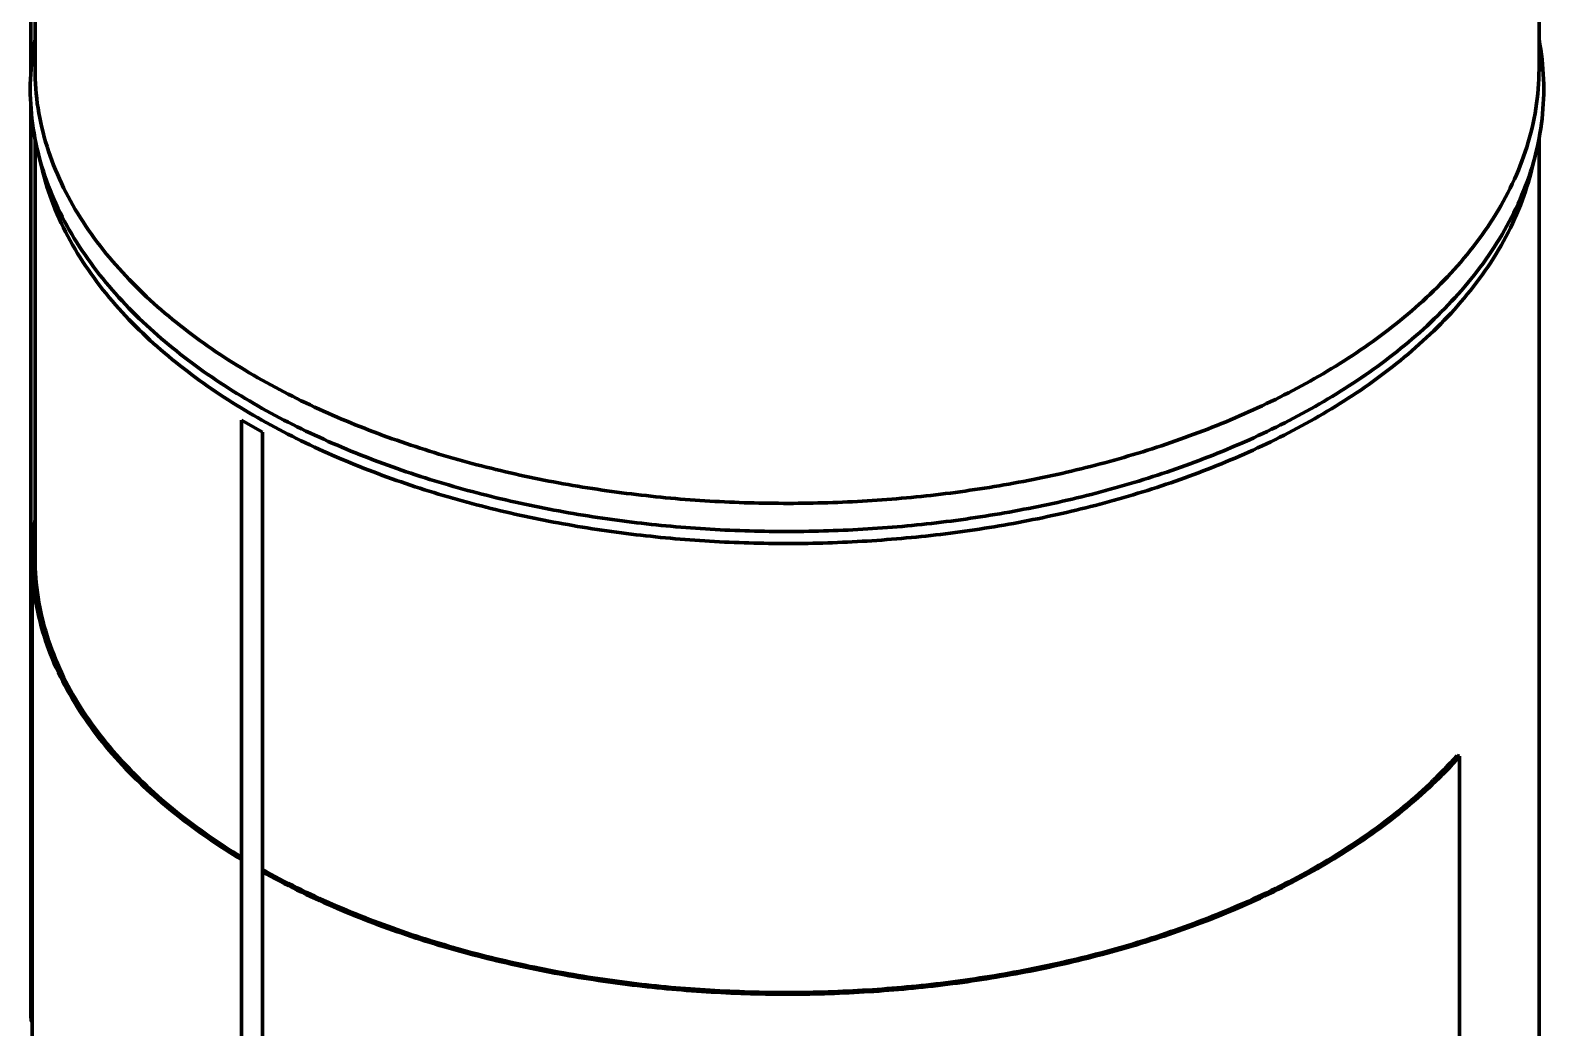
# Model space of a CAD drawing. Header units: millimetres. Extents: x 0 to 2382, y 0 to 420.
# Drawn here: x 318.13 to 348.92, y 85.91 to 106.2 of the extents above; entities that cross this region are included whole.
import ezdxf

# ---------------------------------------------------------------- set-up
doc = ezdxf.new("R2010")
doc.units = ezdxf.units.MM
doc.layers.add('01-VISIBLE', color=7, linetype='CONTINUOUS', lineweight=70)

msp = doc.modelspace()

# ---------------------------------------------------------------- linework, layer by layer
at = {"layer": '01-VISIBLE'}
for p, q in [((318.138, 119.585), (318.138, 105.309)), ((318.226, 105.409), (318.226, 106.388)), ((348.826, 105.409), (348.826, 106.388)), ((318.138, 104.694), (318.138, 86.182)), ((318.226, 95.459), (318.226, 103.993)), ((348.826, 71.278), (348.826, 103.993)), ((322.427, 65.683), (322.427, 98.266)), ((322.427, 98.266), (322.851, 98.021)), ((322.851, 65.446), (322.851, 98.021)), ((318.166, 72.061), (318.166, 95.459)), ((347.158, 91.448), (347.211, 91.433)), ((347.211, 68.035), (347.211, 91.433))]:
    msp.add_line(p, q, dxfattribs=at)
for points in [[(318.226, 106.008), (318.207, 105.908), (318.191, 105.808), (318.177, 105.708), (318.164, 105.607), (318.154, 105.507), (318.145, 105.406), (318.138, 105.304), (318.133, 105.203), (318.13, 105.102), (318.13, 105)], [(348.922, 105), (348.921, 105.102), (348.918, 105.203), (348.913, 105.304), (348.906, 105.405), (348.897, 105.506), (348.887, 105.607), (348.874, 105.708), (348.86, 105.808), (348.844, 105.908), (348.826, 106.008)], [(318.226, 105.409), (318.226, 105.308), (318.229, 105.208), (318.234, 105.108), (318.241, 105.008), (318.25, 104.909), (318.261, 104.809), (318.273, 104.71), (318.288, 104.611), (318.305, 104.512), (318.323, 104.414), (318.343, 104.315), (318.365, 104.218), (318.389, 104.121), (318.415, 104.024), (318.442, 103.927), (318.471, 103.832), (318.502, 103.736), (318.535, 103.642), (318.569, 103.548), (318.605, 103.454), (318.642, 103.361), (318.681, 103.269), (318.722, 103.177), (318.764, 103.086), (318.807, 102.996), (318.852, 102.907), (318.898, 102.818), (318.946, 102.73), (318.995, 102.643), (319.045, 102.556), (319.097, 102.47), (319.15, 102.385), (319.204, 102.301), (319.259, 102.217), (319.315, 102.134), (319.373, 102.053), (319.431, 101.971), (319.491, 101.891), (319.552, 101.811), (319.613, 101.732), (319.676, 101.654), (319.74, 101.577), (319.804, 101.5), (319.87, 101.425), (319.936, 101.35), (320.004, 101.276), (320.072, 101.202), (320.141, 101.13), (320.21, 101.058), (320.281, 100.986), (320.352, 100.916), (320.424, 100.846), (320.497, 100.778), (320.57, 100.709), (320.644, 100.642), (320.719, 100.575), (320.794, 100.51), (320.87, 100.444), (320.947, 100.38), (321.024, 100.316), (321.102, 100.253), (321.18, 100.191), (321.259, 100.129), (321.338, 100.068), (321.418, 100.008), (321.499, 99.948), (321.58, 99.889), (321.661, 99.831), (321.743, 99.773), (321.826, 99.716), (321.908, 99.66), (321.992, 99.605), (322.075, 99.55), (322.159, 99.495), (322.244, 99.442), (322.329, 99.388), (322.414, 99.336), (322.5, 99.284), (322.586, 99.233), (322.672, 99.182), (322.759, 99.132), (322.846, 99.083), (322.934, 99.034), (323.021, 98.986), (323.109, 98.938), (323.198, 98.891), (323.287, 98.845), (323.376, 98.799), (323.465, 98.753), (323.554, 98.709), (323.644, 98.664), (323.734, 98.621), (323.825, 98.578), (323.915, 98.535), (324.006, 98.493), (324.097, 98.452), (324.189, 98.411), (324.28, 98.37), (324.372, 98.33), (324.464, 98.291), (324.557, 98.252), (324.649, 98.214), (324.742, 98.176), (324.835, 98.139), (324.928, 98.102), (325.021, 98.065), (325.115, 98.03), (325.208, 97.994), (325.302, 97.959), (325.396, 97.925), (325.491, 97.891), (325.585, 97.858), (325.68, 97.825), (325.774, 97.793), (325.869, 97.761), (325.964, 97.729), (326.059, 97.698), (326.155, 97.668), (326.25, 97.638), (326.346, 97.608), (326.442, 97.579), (326.538, 97.55), (326.634, 97.522), (326.73, 97.494), (326.826, 97.467), (326.923, 97.44), (327.019, 97.414), (327.116, 97.388), (327.213, 97.362), (327.31, 97.337), (327.407, 97.312), (327.504, 97.288), (327.601, 97.264), (327.699, 97.241), (327.796, 97.218), (327.894, 97.195), (327.991, 97.173), (328.089, 97.152), (328.187, 97.13), (328.285, 97.109), (328.383, 97.089), (328.481, 97.069), (328.579, 97.049), (328.678, 97.03), (328.776, 97.012), (328.874, 96.993), (328.973, 96.975), (329.072, 96.958), (329.17, 96.941), (329.269, 96.924), (329.368, 96.908), (329.467, 96.892), (329.566, 96.876), (329.665, 96.861), (329.764, 96.846), (329.863, 96.832), (329.962, 96.818), (330.061, 96.805), (330.16, 96.791), (330.26, 96.779), (330.359, 96.766), (330.458, 96.754), (330.558, 96.743), (330.657, 96.732), (330.757, 96.721), (330.857, 96.711), (330.956, 96.701), (331.056, 96.691), (331.156, 96.682), (331.255, 96.673), (331.355, 96.664), (331.455, 96.656), (331.555, 96.649), (331.655, 96.641), (331.755, 96.634), (331.854, 96.628), (331.954, 96.622), (332.054, 96.616), (332.154, 96.611), (332.254, 96.606), (332.354, 96.601), (332.454, 96.597), (332.555, 96.593), (332.655, 96.589), (332.755, 96.586), (332.855, 96.584), (332.955, 96.581), (333.055, 96.579), (333.155, 96.578), (333.255, 96.576), (333.355, 96.576), (333.456, 96.575), (333.556, 96.575), (333.656, 96.575), (333.756, 96.576), (333.856, 96.577), (333.956, 96.579), (334.056, 96.58), (334.156, 96.583), (334.257, 96.585), (334.357, 96.588), (334.457, 96.591), (334.557, 96.595), (334.657, 96.599), (334.757, 96.604), (334.857, 96.609), (334.957, 96.614), (335.057, 96.619), (335.157, 96.625), (335.257, 96.632), (335.357, 96.639), (335.457, 96.646), (335.556, 96.653), (335.656, 96.661), (335.756, 96.669), (335.856, 96.678), (335.955, 96.687), (336.055, 96.697), (336.155, 96.707), (336.254, 96.717), (336.354, 96.727), (336.454, 96.738), (336.553, 96.75), (336.652, 96.762), (336.752, 96.774), (336.851, 96.786), (336.951, 96.799), (337.05, 96.813), (337.149, 96.826), (337.248, 96.841), (337.347, 96.855), (337.446, 96.87), (337.545, 96.885), (337.644, 96.901), (337.743, 96.917), (337.842, 96.934), (337.94, 96.951), (338.039, 96.968), (338.137, 96.986), (338.236, 97.004), (338.334, 97.023), (338.433, 97.042), (338.531, 97.061), (338.629, 97.081), (338.727, 97.101), (338.825, 97.122), (338.923, 97.143), (339.021, 97.165), (339.118, 97.186), (339.216, 97.209), (339.314, 97.232), (339.411, 97.255), (339.508, 97.278), (339.605, 97.303), (339.703, 97.327), (339.8, 97.352), (339.896, 97.377), (339.993, 97.403), (340.09, 97.429), (340.186, 97.456), (340.283, 97.483), (340.379, 97.511), (340.475, 97.539), (340.571, 97.567), (340.667, 97.596), (340.763, 97.626), (340.858, 97.656), (340.954, 97.686), (341.049, 97.717), (341.144, 97.748), (341.239, 97.78), (341.334, 97.812), (341.428, 97.845), (341.523, 97.878), (341.617, 97.912), (341.711, 97.946), (341.805, 97.98), (341.899, 98.016), (341.993, 98.051), (342.086, 98.087), (342.179, 98.124), (342.272, 98.161), (342.365, 98.199), (342.458, 98.237), (342.55, 98.275), (342.642, 98.315), (342.734, 98.354), (342.826, 98.394), (342.917, 98.435), (343.009, 98.476), (343.1, 98.518), (343.19, 98.561), (343.281, 98.604), (343.371, 98.647), (343.461, 98.691), (343.551, 98.736), (343.64, 98.781), (343.729, 98.826), (343.818, 98.873), (343.906, 98.919), (343.995, 98.967), (344.083, 99.015), (344.17, 99.063), (344.257, 99.113), (344.344, 99.162)], [(344.344, 99.162), (344.431, 99.213), (344.518, 99.264), (344.604, 99.316), (344.69, 99.369), (344.775, 99.422), (344.861, 99.475), (344.945, 99.53), (345.029, 99.585), (345.113, 99.64), (345.197, 99.697), (345.28, 99.754), (345.362, 99.811), (345.444, 99.87), (345.526, 99.929), (345.607, 99.988), (345.687, 100.049), (345.767, 100.11), (345.847, 100.172), (345.926, 100.234), (346.004, 100.297), (346.082, 100.361), (346.159, 100.426), (346.235, 100.491), (346.311, 100.557), (346.387, 100.624), (346.461, 100.691), (346.535, 100.76), (346.608, 100.829), (346.681, 100.898), (346.753, 100.969), (346.824, 101.04), (346.894, 101.112), (346.963, 101.185), (347.032, 101.259), (347.1, 101.333), (347.167, 101.408), (347.233, 101.484), (347.298, 101.561), (347.362, 101.638), (347.425, 101.717), (347.487, 101.796), (347.549, 101.876), (347.609, 101.956), (347.668, 102.038), (347.726, 102.12), (347.783, 102.203), (347.838, 102.287), (347.893, 102.372), (347.946, 102.457), (347.998, 102.543), (348.049, 102.63), (348.098, 102.718), (348.146, 102.806), (348.193, 102.895), (348.238, 102.985), (348.282, 103.076), (348.325, 103.167), (348.366, 103.259), (348.405, 103.352), (348.443, 103.445), (348.479, 103.539), (348.513, 103.633), (348.546, 103.728), (348.577, 103.824), (348.607, 103.92), (348.634, 104.017), (348.66, 104.114), (348.684, 104.212), (348.707, 104.31), (348.727, 104.409), (348.746, 104.508), (348.762, 104.607), (348.777, 104.706), (348.79, 104.806), (348.801, 104.906), (348.81, 105.006), (348.817, 105.107), (348.822, 105.207), (348.825, 105.308), (348.826, 105.409)], [(318.13, 105), (318.13, 104.9), (318.133, 104.8), (318.138, 104.7), (318.145, 104.6), (318.153, 104.5), (318.163, 104.4), (318.176, 104.301), (318.19, 104.202), (318.206, 104.103), (318.223, 104.004), (318.243, 103.906), (318.264, 103.808), (318.287, 103.711), (318.312, 103.614), (318.339, 103.517), (318.367, 103.421), (318.397, 103.325), (318.428, 103.23), (318.461, 103.136), (318.496, 103.042), (318.532, 102.948), (318.57, 102.855), (318.609, 102.763), (318.65, 102.672), (318.692, 102.581), (318.736, 102.491), (318.781, 102.401), (318.827, 102.312), (318.875, 102.224), (318.924, 102.137), (318.975, 102.05), (319.026, 101.964), (319.079, 101.879), (319.133, 101.795), (319.188, 101.711), (319.244, 101.628), (319.301, 101.546), (319.36, 101.465), (319.419, 101.384), (319.48, 101.304), (319.541, 101.225), (319.604, 101.147), (319.667, 101.069), (319.732, 100.992), (319.797, 100.916), (319.863, 100.841), (319.93, 100.766), (319.998, 100.693), (320.066, 100.62), (320.136, 100.547), (320.206, 100.476), (320.277, 100.405), (320.348, 100.335), (320.421, 100.266), (320.494, 100.197), (320.568, 100.13), (320.642, 100.062), (320.717, 99.996), (320.793, 99.93), (320.869, 99.866), (320.946, 99.801), (321.023, 99.738), (321.102, 99.675), (321.18, 99.613), (321.259, 99.551), (321.339, 99.491), (321.419, 99.431), (321.5, 99.371), (321.581, 99.312), (321.663, 99.254), (321.745, 99.197), (321.827, 99.14), (321.91, 99.084), (321.994, 99.029), (322.078, 98.974), (322.162, 98.919), (322.246, 98.866), (322.332, 98.813), (322.417, 98.761), (322.503, 98.709), (322.589, 98.658), (322.675, 98.607), (322.762, 98.557), (322.85, 98.508), (322.937, 98.459), (323.025, 98.411), (323.113, 98.364), (323.202, 98.317), (323.29, 98.27), (323.379, 98.224), (323.469, 98.179), (323.559, 98.134), (323.648, 98.09), (323.739, 98.047), (323.829, 98.004), (323.92, 97.961), (324.011, 97.919), (324.102, 97.878), (324.193, 97.837), (324.285, 97.796), (324.377, 97.756), (324.469, 97.717), (324.562, 97.678), (324.654, 97.64), (324.747, 97.602), (324.84, 97.565), (324.933, 97.528), (325.027, 97.492), (325.12, 97.456), (325.214, 97.421), (325.308, 97.386), (325.402, 97.352), (325.496, 97.318), (325.591, 97.284), (325.685, 97.252), (325.78, 97.219), (325.875, 97.187), (325.97, 97.156), (326.066, 97.125), (326.161, 97.094), (326.257, 97.064), (326.352, 97.035), (326.448, 97.006), (326.544, 96.977), (326.64, 96.949), (326.737, 96.921), (326.833, 96.894), (326.929, 96.867), (327.026, 96.84), (327.123, 96.814), (327.22, 96.789), (327.317, 96.764), (327.414, 96.739), (327.511, 96.715), (327.608, 96.691), (327.706, 96.668), (327.803, 96.645), (327.901, 96.622), (327.999, 96.6), (328.097, 96.578), (328.194, 96.557), (328.292, 96.536), (328.391, 96.516), (328.489, 96.496), (328.587, 96.476), (328.685, 96.457), (328.784, 96.438), (328.882, 96.42), (328.981, 96.402), (329.079, 96.385), (329.178, 96.368), (329.277, 96.351), (329.376, 96.335), (329.475, 96.319), (329.574, 96.303), (329.673, 96.288), (329.772, 96.273), (329.871, 96.259), (329.97, 96.245), (330.07, 96.232), (330.169, 96.219), (330.268, 96.206), (330.368, 96.194), (330.467, 96.182), (330.567, 96.17), (330.666, 96.159), (330.766, 96.148), (330.866, 96.138), (330.965, 96.128), (331.065, 96.118), (331.165, 96.109), (331.265, 96.1), (331.364, 96.092), (331.464, 96.084), (331.564, 96.076), (331.664, 96.069), (331.764, 96.062), (331.864, 96.056), (331.964, 96.049), (332.064, 96.044), (332.164, 96.038), (332.264, 96.033), (332.364, 96.029), (332.464, 96.025), (332.564, 96.021), (332.665, 96.017), (332.765, 96.014), (332.865, 96.011), (332.965, 96.009), (333.065, 96.007), (333.165, 96.006), (333.266, 96.004), (333.366, 96.004), (333.466, 96.003), (333.566, 96.003), (333.666, 96.004), (333.766, 96.004), (333.867, 96.005), (333.967, 96.007), (334.067, 96.009), (334.167, 96.011), (334.267, 96.014), (334.367, 96.017), (334.468, 96.02), (334.568, 96.024), (334.668, 96.028), (334.768, 96.032), (334.868, 96.037), (334.968, 96.043), (335.068, 96.048), (335.168, 96.054), (335.268, 96.061), (335.368, 96.068), (335.468, 96.075), (335.568, 96.082), (335.668, 96.09), (335.768, 96.099), (335.867, 96.107), (335.967, 96.117), (336.067, 96.126), (336.167, 96.136), (336.266, 96.146), (336.366, 96.157), (336.465, 96.168), (336.565, 96.179), (336.664, 96.191), (336.764, 96.204), (336.863, 96.216), (336.963, 96.229), (337.062, 96.243), (337.161, 96.256), (337.26, 96.271), (337.359, 96.285), (337.458, 96.3), (337.557, 96.316), (337.656, 96.332), (337.755, 96.348), (337.854, 96.364), (337.953, 96.381), (338.051, 96.399), (338.15, 96.417), (338.249, 96.435), (338.347, 96.454), (338.445, 96.473), (338.544, 96.492), (338.642, 96.512), (338.74, 96.532), (338.838, 96.553), (338.936, 96.574), (339.034, 96.596), (339.131, 96.618), (339.229, 96.64), (339.327, 96.663), (339.424, 96.687), (339.521, 96.71), (339.619, 96.734), (339.716, 96.759), (339.813, 96.784), (339.91, 96.809), (340.007, 96.835), (340.103, 96.862), (340.2, 96.888), (340.296, 96.916), (340.392, 96.943), (340.489, 96.972), (340.585, 97), (340.681, 97.029), (340.776, 97.059), (340.872, 97.089), (340.967, 97.119), (341.063, 97.15), (341.158, 97.181), (341.253, 97.213), (341.348, 97.245), (341.442, 97.278), (341.537, 97.311), (341.631, 97.345), (341.725, 97.379), (341.819, 97.414), (341.913, 97.449), (342.007, 97.485), (342.1, 97.521), (342.193, 97.558), (342.286, 97.595), (342.379, 97.633), (342.472, 97.671), (342.564, 97.71), (342.656, 97.749), (342.748, 97.789), (342.84, 97.829), (342.932, 97.87), (343.023, 97.911), (343.114, 97.953), (343.205, 97.995), (343.295, 98.038), (343.385, 98.082), (343.475, 98.126), (343.565, 98.171), (343.655, 98.216), (343.744, 98.261), (343.833, 98.308), (343.921, 98.355), (344.009, 98.402), (344.097, 98.45), (344.185, 98.499), (344.272, 98.548), (344.359, 98.598)], [(348.922, 105), (348.921, 104.9), (348.918, 104.8), (348.913, 104.699), (348.906, 104.599), (348.898, 104.499), (348.887, 104.399), (348.875, 104.299), (348.861, 104.2), (348.845, 104.101), (348.827, 104.002), (348.808, 103.904), (348.786, 103.805), (348.763, 103.708), (348.738, 103.61), (348.712, 103.514), (348.683, 103.417), (348.653, 103.321), (348.622, 103.226), (348.588, 103.131), (348.553, 103.037), (348.517, 102.944), (348.479, 102.851), (348.44, 102.758), (348.399, 102.667), (348.356, 102.576), (348.312, 102.485), (348.267, 102.396), (348.221, 102.307), (348.173, 102.218), (348.123, 102.131), (348.073, 102.044), (348.021, 101.958), (347.968, 101.873), (347.914, 101.788), (347.859, 101.704), (347.802, 101.621), (347.745, 101.539), (347.686, 101.457), (347.626, 101.377), (347.566, 101.297), (347.504, 101.218), (347.441, 101.139), (347.377, 101.061), (347.313, 100.985), (347.247, 100.908), (347.181, 100.833), (347.114, 100.758), (347.046, 100.685), (346.977, 100.611), (346.907, 100.539), (346.837, 100.468), (346.766, 100.397), (346.694, 100.327), (346.621, 100.257), (346.548, 100.189), (346.474, 100.121), (346.399, 100.054), (346.324, 99.987), (346.248, 99.922), (346.171, 99.857), (346.094, 99.792), (346.016, 99.729), (345.938, 99.666), (345.859, 99.604), (345.78, 99.542), (345.7, 99.481), (345.619, 99.421), (345.538, 99.362), (345.457, 99.303), (345.375, 99.245), (345.293, 99.187), (345.21, 99.131), (345.127, 99.075), (345.043, 99.019), (344.959, 98.964), (344.874, 98.91), (344.789, 98.856), (344.704, 98.803), (344.618, 98.751), (344.532, 98.699), (344.446, 98.648), (344.359, 98.598)], [(318.341, 103.507), (318.363, 103.409), (318.387, 103.312), (318.413, 103.215), (318.44, 103.118), (318.469, 103.022), (318.5, 102.927), (318.532, 102.832), (318.566, 102.738), (318.602, 102.645), (318.639, 102.552), (318.678, 102.459), (318.719, 102.368), (318.76, 102.277), (318.804, 102.186), (318.849, 102.097), (318.895, 102.008), (318.942, 101.92), (318.991, 101.832), (319.042, 101.746), (319.093, 101.66), (319.146, 101.575), (319.2, 101.49), (319.255, 101.407), (319.311, 101.324), (319.369, 101.242), (319.427, 101.161), (319.487, 101.08), (319.547, 101), (319.609, 100.921), (319.672, 100.843), (319.735, 100.766), (319.8, 100.689), (319.865, 100.613), (319.932, 100.538), (319.999, 100.464), (320.067, 100.391), (320.136, 100.318), (320.205, 100.246), (320.276, 100.175), (320.347, 100.104), (320.419, 100.035), (320.492, 99.966), (320.565, 99.898), (320.639, 99.83), (320.714, 99.763), (320.789, 99.697), (320.865, 99.632), (320.942, 99.568), (321.019, 99.504), (321.097, 99.441), (321.175, 99.378), (321.254, 99.316), (321.333, 99.255), (321.413, 99.195), (321.494, 99.135), (321.575, 99.076), (321.656, 99.018), (321.738, 98.96), (321.82, 98.903), (321.903, 98.847), (321.987, 98.791), (322.07, 98.736), (322.154, 98.682), (322.239, 98.628), (322.324, 98.575), (322.409, 98.523), (322.495, 98.471), (322.581, 98.42), (322.667, 98.369), (322.754, 98.319), (322.841, 98.269), (322.928, 98.22), (323.016, 98.172), (323.104, 98.125), (323.193, 98.077), (323.281, 98.031), (323.37, 97.985), (323.46, 97.94), (323.549, 97.895), (323.639, 97.85), (323.729, 97.807), (323.82, 97.764), (323.91, 97.721), (324.001, 97.679), (324.092, 97.637), (324.184, 97.596), (324.275, 97.556), (324.367, 97.516), (324.459, 97.477), (324.552, 97.438), (324.644, 97.399), (324.737, 97.361), (324.83, 97.324), (324.923, 97.287), (325.016, 97.251), (325.11, 97.215), (325.203, 97.18), (325.297, 97.145), (325.391, 97.11), (325.486, 97.077), (325.58, 97.043), (325.675, 97.01), (325.769, 96.978), (325.864, 96.946), (325.959, 96.914), (326.055, 96.883), (326.15, 96.853), (326.246, 96.823), (326.341, 96.793), (326.437, 96.764), (326.533, 96.735), (326.629, 96.707), (326.725, 96.679), (326.822, 96.652), (326.918, 96.625), (327.015, 96.598), (327.112, 96.572), (327.208, 96.547), (327.305, 96.522), (327.402, 96.497), (327.5, 96.473), (327.597, 96.449), (327.694, 96.425), (327.792, 96.402), (327.889, 96.38), (327.987, 96.358), (328.085, 96.336), (328.183, 96.315), (328.281, 96.294), (328.379, 96.273), (328.477, 96.253), (328.575, 96.234), (328.673, 96.215), (328.772, 96.196), (328.87, 96.177), (328.969, 96.159), (329.067, 96.142), (329.166, 96.125), (329.265, 96.108), (329.364, 96.092), (329.463, 96.076), (329.562, 96.06), (329.661, 96.045), (329.76, 96.03), (329.859, 96.016), (329.958, 96.002), (330.057, 95.989), (330.156, 95.975), (330.256, 95.963), (330.355, 95.95), (330.455, 95.938), (330.554, 95.927), (330.654, 95.916), (330.753, 95.905), (330.853, 95.894), (330.953, 95.884), (331.052, 95.875), (331.152, 95.866), (331.252, 95.857), (331.352, 95.848), (331.451, 95.84), (331.551, 95.832), (331.651, 95.825), (331.751, 95.818), (331.851, 95.812), (331.951, 95.806), (332.051, 95.8), (332.151, 95.794), (332.251, 95.789), (332.351, 95.785), (332.451, 95.78), (332.551, 95.777), (332.651, 95.773), (332.752, 95.77), (332.852, 95.767), (332.952, 95.765), (333.052, 95.763), (333.152, 95.761), (333.252, 95.76), (333.352, 95.759), (333.453, 95.759), (333.553, 95.759), (333.653, 95.759), (333.753, 95.76), (333.853, 95.761), (333.953, 95.762), (334.053, 95.764), (334.154, 95.766), (334.254, 95.769), (334.354, 95.772), (334.454, 95.775), (334.554, 95.779), (334.654, 95.783), (334.754, 95.787), (334.854, 95.792), (334.954, 95.797), (335.054, 95.803), (335.154, 95.809), (335.254, 95.815), (335.354, 95.822), (335.454, 95.829), (335.554, 95.837), (335.654, 95.845), (335.754, 95.853), (335.853, 95.861), (335.953, 95.871), (336.053, 95.88), (336.153, 95.89), (336.252, 95.9), (336.352, 95.911), (336.451, 95.922), (336.551, 95.933), (336.65, 95.945), (336.75, 95.957), (336.849, 95.97), (336.948, 95.983), (337.048, 95.996), (337.147, 96.01), (337.246, 96.024), (337.345, 96.038), (337.444, 96.053), (337.543, 96.069), (337.642, 96.084), (337.741, 96.101), (337.84, 96.117), (337.938, 96.134), (338.037, 96.151), (338.136, 96.169), (338.234, 96.187), (338.333, 96.206), (338.431, 96.225), (338.529, 96.244), (338.627, 96.264), (338.726, 96.284), (338.824, 96.305), (338.921, 96.326), (339.019, 96.348), (339.117, 96.37), (339.215, 96.392), (339.312, 96.415), (339.41, 96.438), (339.507, 96.462), (339.604, 96.486), (339.701, 96.51), (339.798, 96.535), (339.895, 96.561), (339.992, 96.586), (340.089, 96.613), (340.185, 96.639), (340.282, 96.666), (340.378, 96.694), (340.474, 96.722), (340.57, 96.751), (340.666, 96.78), (340.762, 96.809), (340.857, 96.839), (340.953, 96.869), (341.048, 96.9), (341.143, 96.931), (341.238, 96.963), (341.333, 96.995), (341.428, 97.028), (341.522, 97.061), (341.617, 97.095), (341.711, 97.129), (341.805, 97.164), (341.898, 97.199), (341.992, 97.234), (342.086, 97.271), (342.179, 97.307), (342.272, 97.344), (342.365, 97.382), (342.457, 97.42), (342.55, 97.459), (342.642, 97.498), (342.734, 97.538), (342.825, 97.578), (342.917, 97.619), (343.008, 97.66), (343.099, 97.702), (343.19, 97.744), (343.281, 97.787), (343.371, 97.83), (343.461, 97.874), (343.55, 97.919), (343.64, 97.964), (343.729, 98.01), (343.818, 98.056), (343.906, 98.103), (343.995, 98.15), (344.082, 98.198), (344.17, 98.247), (344.257, 98.296), (344.344, 98.346)], [(344.344, 98.346), (344.431, 98.397), (344.518, 98.448), (344.605, 98.5), (344.691, 98.552), (344.776, 98.606), (344.862, 98.66), (344.946, 98.714), (345.031, 98.769), (345.115, 98.825), (345.198, 98.881), (345.281, 98.938), (345.364, 98.996), (345.446, 99.055), (345.528, 99.114), (345.609, 99.174), (345.69, 99.234), (345.77, 99.295), (345.849, 99.357), (345.928, 99.42), (346.007, 99.483), (346.085, 99.547), (346.162, 99.612), (346.239, 99.677), (346.315, 99.744), (346.39, 99.811), (346.465, 99.878), (346.539, 99.947), (346.612, 100.016), (346.685, 100.086), (346.757, 100.157), (346.828, 100.228), (346.898, 100.3), (346.968, 100.373), (347.037, 100.447), (347.104, 100.522), (347.171, 100.597), (347.237, 100.673), (347.303, 100.75), (347.367, 100.828), (347.43, 100.906), (347.492, 100.986), (347.554, 101.066), (347.614, 101.147), (347.673, 101.228), (347.731, 101.311), (347.788, 101.394), (347.843, 101.478), (347.898, 101.563), (347.951, 101.649), (348.003, 101.735), (348.054, 101.822), (348.103, 101.91), (348.151, 101.999), (348.198, 102.088), (348.243, 102.178), (348.287, 102.269), (348.329, 102.361), (348.37, 102.453), (348.409, 102.546), (348.447, 102.639), (348.483, 102.733), (348.517, 102.828), (348.55, 102.923), (348.581, 103.019), (348.61, 103.116), (348.638, 103.213), (348.664, 103.31), (348.688, 103.408), (348.71, 103.507)], [(318.226, 96.242), (318.21, 96.13), (318.196, 96.019), (318.185, 95.907), (318.177, 95.795), (318.17, 95.683), (318.167, 95.571), (318.166, 95.459)], [(318.166, 95.459), (318.166, 95.358), (318.169, 95.258), (318.174, 95.158), (318.181, 95.059), (318.19, 94.959), (318.201, 94.859), (318.213, 94.76), (318.228, 94.661), (318.244, 94.562), (318.262, 94.464), (318.283, 94.366), (318.304, 94.268), (318.328, 94.171), (318.354, 94.074), (318.381, 93.978), (318.41, 93.882), (318.441, 93.787), (318.473, 93.692), (318.507, 93.598), (318.543, 93.505), (318.58, 93.412), (318.619, 93.32), (318.659, 93.228), (318.701, 93.137), (318.744, 93.047), (318.789, 92.957), (318.835, 92.868), (318.883, 92.78), (318.932, 92.693), (318.982, 92.606), (319.033, 92.52), (319.086, 92.435), (319.139, 92.351), (319.194, 92.267), (319.251, 92.185), (319.308, 92.102), (319.366, 92.021), (319.426, 91.941), (319.486, 91.861), (319.548, 91.782), (319.61, 91.704), (319.674, 91.626), (319.738, 91.55), (319.803, 91.474), (319.87, 91.399), (319.937, 91.325), (320.004, 91.251), (320.073, 91.178), (320.143, 91.106), (320.213, 91.035), (320.284, 90.964), (320.356, 90.895), (320.428, 90.826), (320.501, 90.757), (320.575, 90.69), (320.65, 90.623), (320.725, 90.557), (320.801, 90.492), (320.877, 90.427), (320.954, 90.363), (321.032, 90.3), (321.11, 90.237), (321.189, 90.176), (321.268, 90.114), (321.348, 90.054), (321.428, 89.994), (321.509, 89.935), (321.59, 89.877), (321.672, 89.819), (321.754, 89.762), (321.837, 89.705), (321.92, 89.65), (322.003, 89.594), (322.087, 89.54), (322.171, 89.486), (322.256, 89.433), (322.341, 89.38), (322.427, 89.328)], [(318.226, 95.459), (318.226, 95.358), (318.229, 95.258), (318.234, 95.158), (318.241, 95.058), (318.25, 94.958), (318.261, 94.858), (318.274, 94.758), (318.288, 94.659), (318.305, 94.56), (318.323, 94.462), (318.344, 94.363), (318.366, 94.266), (318.39, 94.168), (318.415, 94.071), (318.443, 93.975), (318.472, 93.879), (318.503, 93.783), (318.536, 93.688), (318.57, 93.594), (318.606, 93.501), (318.644, 93.407), (318.683, 93.315), (318.723, 93.223), (318.766, 93.132), (318.809, 93.042), (318.854, 92.952), (318.901, 92.863), (318.949, 92.775), (318.998, 92.688), (319.048, 92.601), (319.1, 92.515), (319.153, 92.43), (319.207, 92.345), (319.263, 92.262), (319.319, 92.179), (319.377, 92.097), (319.436, 92.016), (319.495, 91.935), (319.556, 91.855), (319.618, 91.776), (319.681, 91.698), (319.745, 91.621), (319.81, 91.544), (319.875, 91.468), (319.942, 91.393), (320.009, 91.319), (320.078, 91.246), (320.147, 91.173), (320.217, 91.101), (320.287, 91.03), (320.359, 90.959), (320.431, 90.89), (320.504, 90.821), (320.578, 90.753), (320.652, 90.685), (320.727, 90.618), (320.802, 90.552), (320.879, 90.487), (320.955, 90.423), (321.033, 90.359), (321.111, 90.296), (321.189, 90.233), (321.269, 90.172), (321.348, 90.111), (321.428, 90.05), (321.509, 89.991), (321.59, 89.932), (321.672, 89.873), (321.754, 89.816), (321.837, 89.759), (321.92, 89.703), (322.003, 89.647), (322.087, 89.592), (322.171, 89.538), (322.256, 89.484), (322.341, 89.431), (322.427, 89.378)], [(322.851, 89.13), (322.938, 89.081), (323.026, 89.033), (323.114, 88.986), (323.203, 88.939), (323.291, 88.892), (323.38, 88.846), (323.47, 88.801), (323.559, 88.756), (323.649, 88.712), (323.739, 88.668), (323.83, 88.625), (323.92, 88.583), (324.011, 88.541), (324.102, 88.499), (324.194, 88.458), (324.285, 88.418), (324.377, 88.378), (324.469, 88.339), (324.562, 88.3), (324.654, 88.262), (324.747, 88.224), (324.84, 88.187), (324.933, 88.15), (325.026, 88.113), (325.12, 88.078), (325.213, 88.042), (325.307, 88.008), (325.401, 87.973), (325.496, 87.939), (325.59, 87.906), (325.685, 87.873), (325.779, 87.841), (325.874, 87.809), (325.969, 87.778), (326.065, 87.747), (326.16, 87.716), (326.256, 87.686), (326.351, 87.656), (326.447, 87.627), (326.543, 87.599), (326.639, 87.57), (326.735, 87.543), (326.832, 87.515), (326.928, 87.489), (327.025, 87.462), (327.121, 87.436), (327.218, 87.411), (327.315, 87.386), (327.412, 87.361), (327.509, 87.337), (327.607, 87.313), (327.704, 87.29), (327.801, 87.267), (327.899, 87.244), (327.997, 87.222), (328.094, 87.2), (328.192, 87.179), (328.29, 87.158), (328.388, 87.138), (328.486, 87.118), (328.585, 87.098), (328.683, 87.079), (328.781, 87.061), (328.88, 87.042), (328.978, 87.024), (329.077, 87.007), (329.175, 86.99), (329.274, 86.973), (329.373, 86.957), (329.472, 86.941), (329.571, 86.925), (329.67, 86.91), (329.769, 86.896), (329.868, 86.881), (329.967, 86.867), (330.066, 86.854), (330.166, 86.841), (330.265, 86.828), (330.364, 86.816), (330.464, 86.804), (330.563, 86.792), (330.663, 86.781), (330.762, 86.77), (330.862, 86.76), (330.961, 86.75), (331.061, 86.74), (331.161, 86.731), (331.261, 86.722), (331.36, 86.714), (331.46, 86.706), (331.56, 86.698), (331.66, 86.691), (331.76, 86.684), (331.86, 86.678), (331.96, 86.671), (332.06, 86.666), (332.16, 86.66), (332.26, 86.655), (332.36, 86.651), (332.46, 86.647), (332.56, 86.643), (332.66, 86.639), (332.76, 86.636), (332.86, 86.633), (332.96, 86.631), (333.06, 86.629), (333.16, 86.628), (333.26, 86.626), (333.361, 86.626), (333.461, 86.625), (333.561, 86.625), (333.661, 86.625), (333.761, 86.626), (333.861, 86.627), (333.961, 86.629), (334.061, 86.631), (334.162, 86.633), (334.262, 86.635), (334.362, 86.638), (334.462, 86.642), (334.562, 86.645), (334.662, 86.65), (334.762, 86.654), (334.862, 86.659), (334.962, 86.664), (335.062, 86.67), (335.162, 86.676), (335.262, 86.682), (335.362, 86.689), (335.462, 86.696), (335.561, 86.704), (335.661, 86.712), (335.761, 86.72), (335.861, 86.729), (335.961, 86.738), (336.06, 86.747), (336.16, 86.757), (336.259, 86.767), (336.359, 86.778), (336.459, 86.789), (336.558, 86.8), (336.657, 86.812), (336.757, 86.824), (336.856, 86.837), (336.955, 86.85), (337.055, 86.863), (337.154, 86.877), (337.253, 86.891), (337.352, 86.906), (337.451, 86.921), (337.55, 86.936), (337.649, 86.952), (337.748, 86.968), (337.846, 86.985), (337.945, 87.002), (338.044, 87.019), (338.142, 87.037), (338.241, 87.055), (338.339, 87.074), (338.437, 87.093), (338.536, 87.112), (338.634, 87.132), (338.732, 87.152), (338.83, 87.173), (338.928, 87.194), (339.026, 87.216), (339.123, 87.238), (339.221, 87.26), (339.318, 87.283), (339.416, 87.306), (339.513, 87.33), (339.61, 87.354), (339.707, 87.378), (339.804, 87.403), (339.901, 87.429), (339.998, 87.454), (340.095, 87.481), (340.191, 87.507), (340.287, 87.535), (340.384, 87.562), (340.48, 87.59), (340.576, 87.619), (340.672, 87.648), (340.767, 87.677), (340.863, 87.707), (340.958, 87.738), (341.054, 87.768), (341.149, 87.8), (341.244, 87.831), (341.338, 87.864), (341.433, 87.896), (341.528, 87.93), (341.622, 87.963), (341.716, 87.997), (341.81, 88.032), (341.904, 88.067), (341.997, 88.103), (342.091, 88.139), (342.184, 88.176), (342.277, 88.213), (342.37, 88.25), (342.462, 88.289), (342.555, 88.327), (342.647, 88.366), (342.739, 88.406), (342.83, 88.446), (342.922, 88.487), (343.013, 88.528), (343.104, 88.57), (343.195, 88.613), (343.285, 88.656), (343.375, 88.699), (343.465, 88.743), (343.555, 88.788), (343.644, 88.833), (343.733, 88.879), (343.822, 88.925), (343.911, 88.972), (343.999, 89.019), (344.087, 89.067), (344.174, 89.116), (344.261, 89.165), (344.348, 89.215), (344.435, 89.265), (344.521, 89.316), (344.607, 89.368), (344.692, 89.42), (344.777, 89.473), (344.862, 89.526), (344.946, 89.58), (345.03, 89.635), (345.113, 89.691), (345.196, 89.747), (345.279, 89.803), (345.361, 89.861), (345.443, 89.919), (345.524, 89.977), (345.604, 90.037), (345.685, 90.097), (345.764, 90.157), (345.843, 90.219), (345.922, 90.281), (346, 90.344), (346.077, 90.407), (346.154, 90.472), (346.23, 90.537), (346.306, 90.602), (346.381, 90.669), (346.455, 90.736), (346.529, 90.804), (346.602, 90.872), (346.674, 90.942), (346.745, 91.012), (346.816, 91.083), (346.886, 91.154), (346.955, 91.227), (347.024, 91.3), (347.091, 91.374), (347.158, 91.448)], [(322.851, 89.082), (322.939, 89.033), (323.027, 88.985), (323.115, 88.938), (323.204, 88.891), (323.293, 88.845), (323.382, 88.799), (323.472, 88.754), (323.562, 88.709), (323.652, 88.665), (323.743, 88.622), (323.833, 88.579), (323.924, 88.537), (324.015, 88.495), (324.107, 88.453), (324.199, 88.413), (324.29, 88.372), (324.383, 88.333), (324.475, 88.293), (324.568, 88.255), (324.66, 88.217), (324.753, 88.179), (324.847, 88.142), (324.94, 88.105), (325.034, 88.069), (325.127, 88.033), (325.221, 87.998), (325.315, 87.964), (325.41, 87.929), (325.504, 87.896), (325.599, 87.863), (325.694, 87.83), (325.789, 87.798), (325.884, 87.766), (325.979, 87.734), (326.075, 87.704), (326.171, 87.673), (326.266, 87.643), (326.362, 87.614), (326.458, 87.585), (326.554, 87.556), (326.651, 87.528), (326.747, 87.501), (326.844, 87.473), (326.941, 87.447), (327.037, 87.42), (327.134, 87.395), (327.231, 87.369), (327.329, 87.344), (327.426, 87.32), (327.523, 87.296), (327.621, 87.272), (327.718, 87.249), (327.816, 87.226), (327.914, 87.203), (328.012, 87.182), (328.11, 87.16), (328.208, 87.139), (328.306, 87.118), (328.404, 87.098), (328.503, 87.078), (328.601, 87.059), (328.7, 87.04), (328.798, 87.021), (328.897, 87.003), (328.996, 86.985), (329.095, 86.967), (329.193, 86.95), (329.292, 86.934), (329.391, 86.918), (329.491, 86.902), (329.59, 86.887), (329.689, 86.872), (329.788, 86.857), (329.888, 86.843), (329.987, 86.829), (330.086, 86.816), (330.186, 86.803), (330.285, 86.79), (330.385, 86.778), (330.485, 86.766), (330.584, 86.755), (330.684, 86.744), (330.784, 86.733), (330.884, 86.723), (330.983, 86.713), (331.083, 86.703), (331.183, 86.694), (331.283, 86.685), (331.383, 86.677), (331.483, 86.669), (331.583, 86.662), (331.683, 86.654), (331.784, 86.648), (331.884, 86.641), (331.984, 86.635), (332.084, 86.63), (332.184, 86.624), (332.284, 86.619), (332.385, 86.615), (332.485, 86.611), (332.585, 86.607), (332.685, 86.604), (332.786, 86.601), (332.886, 86.598), (332.986, 86.596), (333.087, 86.594), (333.187, 86.593), (333.287, 86.592), (333.388, 86.591), (333.488, 86.59), (333.588, 86.591), (333.689, 86.591), (333.789, 86.592), (333.889, 86.593), (333.99, 86.595), (334.09, 86.596), (334.19, 86.599), (334.291, 86.601), (334.391, 86.605), (334.491, 86.608), (334.591, 86.612), (334.692, 86.616), (334.792, 86.621), (334.892, 86.626), (334.992, 86.631), (335.093, 86.637), (335.193, 86.643), (335.293, 86.649), (335.393, 86.656), (335.493, 86.664), (335.593, 86.671), (335.693, 86.679), (335.793, 86.688), (335.893, 86.696), (335.993, 86.706), (336.093, 86.715), (336.193, 86.725), (336.292, 86.736), (336.392, 86.746), (336.492, 86.757), (336.592, 86.769), (336.691, 86.781), (336.791, 86.793), (336.89, 86.806), (336.99, 86.819), (337.089, 86.832), (337.189, 86.846), (337.288, 86.861), (337.387, 86.875), (337.486, 86.89), (337.586, 86.906), (337.685, 86.922), (337.784, 86.938), (337.883, 86.955), (337.981, 86.972), (338.08, 86.989), (338.179, 87.007), (338.278, 87.026), (338.376, 87.044), (338.475, 87.063), (338.573, 87.083), (338.671, 87.103), (338.77, 87.123), (338.868, 87.144), (338.966, 87.165), (339.064, 87.187), (339.162, 87.209), (339.26, 87.232), (339.357, 87.255), (339.455, 87.278), (339.552, 87.302), (339.65, 87.326), (339.747, 87.35), (339.844, 87.376), (339.941, 87.401), (340.038, 87.427), (340.135, 87.453), (340.232, 87.48), (340.328, 87.508), (340.425, 87.535), (340.521, 87.564), (340.617, 87.592), (340.713, 87.621), (340.809, 87.651), (340.905, 87.681), (341, 87.711), (341.096, 87.742), (341.191, 87.774), (341.286, 87.806), (341.381, 87.838), (341.476, 87.871), (341.571, 87.904), (341.665, 87.938), (341.759, 87.972), (341.853, 88.007), (341.947, 88.042), (342.041, 88.078), (342.135, 88.114), (342.228, 88.151), (342.321, 88.188), (342.414, 88.226), (342.507, 88.265), (342.599, 88.303), (342.692, 88.343), (342.784, 88.382), (342.876, 88.423), (342.967, 88.464), (343.059, 88.505), (343.15, 88.547), (343.241, 88.59), (343.331, 88.633), (343.422, 88.676), (343.512, 88.721), (343.602, 88.765), (343.691, 88.811), (343.78, 88.856), (343.869, 88.903), (343.958, 88.95), (344.046, 88.997), (344.134, 89.046), (344.222, 89.094), (344.31, 89.144), (344.397, 89.194), (344.483, 89.244), (344.57, 89.295), (344.656, 89.347), (344.741, 89.399), (344.826, 89.452), (344.911, 89.506), (344.996, 89.56), (345.08, 89.615), (345.163, 89.671), (345.246, 89.727), (345.329, 89.784), (345.411, 89.841), (345.493, 89.899), (345.574, 89.958), (345.655, 90.018), (345.735, 90.078), (345.815, 90.139), (345.894, 90.2), (345.973, 90.263), (346.051, 90.326), (346.129, 90.389), (346.206, 90.454), (346.282, 90.519), (346.358, 90.585), (346.433, 90.651), (346.507, 90.718), (346.581, 90.786), (346.654, 90.855), (346.726, 90.925), (346.798, 90.995), (346.869, 91.066), (346.939, 91.138), (347.008, 91.21), (347.077, 91.284), (347.145, 91.358), (347.211, 91.433)], [(318.166, 86.006), (318.157, 86.034), (318.151, 86.063), (318.145, 86.093), (318.141, 86.123), (318.139, 86.152), (318.138, 86.182)]]:
    msp.add_lwpolyline(points, dxfattribs=at)

doc.saveas('drawing.dxf')
